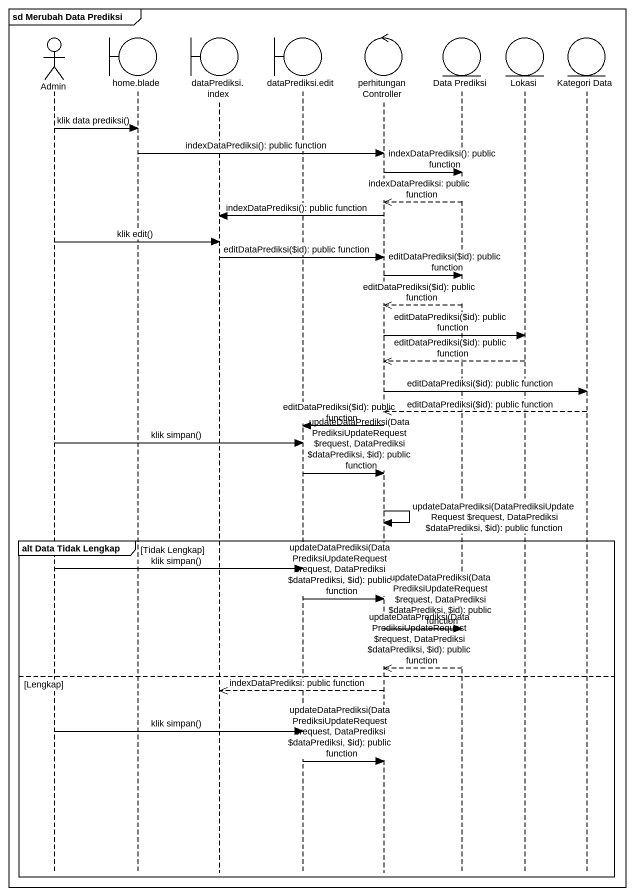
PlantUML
@startuml
mainframe sd Merubah Data Prediksi
hide footbox
actor Admin
boundary "home.blade" as home_blade
boundary "dataPrediksi.index" as dataPrediksi_index
boundary "dataPrediksi.edit" as dataPrediksi_edit
control perhitunganController
entity "Data Prediksi" as Data_Prediksi
entity Lokasi
entity "Kategori Data" as Kategori_Data

Admin -> home_blade : klik data prediksi()
home_blade -> perhitunganController : indexDataPrediksi(): public function
perhitunganController -> Data_Prediksi : indexDataPrediksi(): public function
Data_Prediksi -->> perhitunganController : indexDataPrediksi: public function
perhitunganController -> dataPrediksi_index : indexDataPrediksi(): public function
Admin -> dataPrediksi_index : klik edit()
dataPrediksi_index -> perhitunganController : editDataPrediksi(~$id): public function
perhitunganController -> Data_Prediksi : editDataPrediksi(~$id): public function
Data_Prediksi -->> perhitunganController : editDataPrediksi(~$id): public function
perhitunganController -> Lokasi : editDataPrediksi(~$id): public function
Lokasi -->> perhitunganController : editDataPrediksi(~$id): public function
perhitunganController -> Kategori_Data : editDataPrediksi(~$id): public function
Kategori_Data -->> perhitunganController : editDataPrediksi(~$id): public function
perhitunganController -> dataPrediksi_edit : editDataPrediksi(~$id): public function
Admin -> dataPrediksi_edit : klik simpan()
dataPrediksi_edit -> perhitunganController : updateDataPrediksi(DataPrediksiUpdateRequest ~$request, DataPrediksi ~$dataPrediksi, ~$id): public function
perhitunganController -> perhitunganController : updateDataPrediksi(DataPrediksiUpdateRequest ~$request, DataPrediksi ~$dataPrediksi, ~$id): public function
group alt Data Tidak Lengkap [Tidak Lengkap]
  Admin -> dataPrediksi_edit : klik simpan()
  dataPrediksi_edit -> perhitunganController : updateDataPrediksi(DataPrediksiUpdateRequest ~$request, DataPrediksi ~$dataPrediksi, ~$id): public function
  perhitunganController -> Data_Prediksi : updateDataPrediksi(DataPrediksiUpdateRequest ~$request, DataPrediksi ~$dataPrediksi, ~$id): public function
  Data_Prediksi -->> perhitunganController : updateDataPrediksi(DataPrediksiUpdateRequest ~$request, DataPrediksi ~$dataPrediksi, ~$id): public function
else Lengkap
  perhitunganController -->> dataPrediksi_index : indexDataPrediksi: public function
  Admin -> dataPrediksi_edit : klik simpan()
  dataPrediksi_edit -> perhitunganController : updateDataPrediksi(DataPrediksiUpdateRequest ~$request, DataPrediksi ~$dataPrediksi, ~$id): public function
end
@enduml
